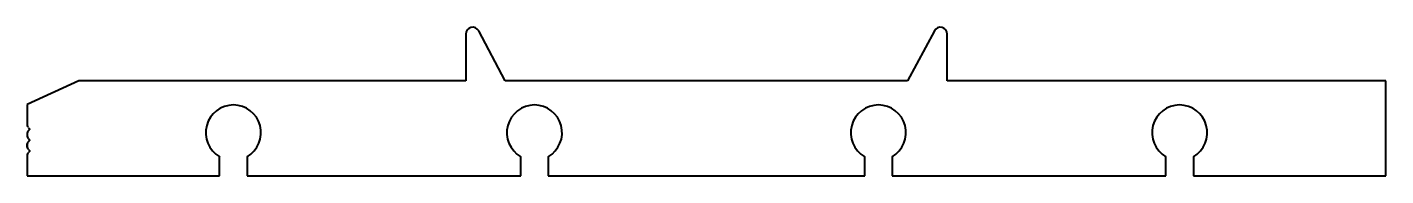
# Model space of a CAD drawing. Extents: x -62 to 63, y 2 to 16.
import ezdxf

# ---------------------------------------------------------------- set-up
doc = ezdxf.new("R2010")
doc.units = 0
doc.header["$MEASUREMENT"] = 0
doc.layers.get('0').update_dxf_attribs({"linetype": 'CONTINUOUS'})

msp = doc.modelspace()

# ---------------------------------------------------------------- linework, layer by layer
at = {"color": 7, "lineweight": 40}
for p, q in [((-21.87, 15.46), (-21.87, 11.16)), ((-18.21, 11.16), (-20.67, 15.76)), ((21.39, 15.76), (18.92, 11.16)), ((22.58, 11.16), (22.58, 15.46)), ((-57.57, 11.16), (-62.35, 8.98)), ((-21.87, 11.16), (-57.57, 11.16)), ((18.92, 11.16), (-18.21, 11.16)), ((63.07, 11.16), (22.58, 11.16)), ((63.07, 2.43), (63.07, 11.16)), ((-62.35, 8.98), (-62.35, 7.06)), ((-62.35, 6.35), (-62.35, 6.06)), ((-62.27, 6.88), (-62.1, 6.71)), ((-62.1, 6.7), (-62.27, 6.53)), ((-62.35, 5.35), (-62.35, 5.06)), ((-62.35, 5.06), (-62.35, 5.35)), ((-62.35, 5.35), (-62.35, 5.06)), ((-62.35, 5.06), (-62.35, 5.35)), ((-62.35, 5.35), (-62.35, 5.06)), ((-62.27, 5.88), (-62.1, 5.71)), ((-62.1, 5.7), (-62.27, 5.53)), ((-62.35, 4.35), (-62.35, 4.35)), ((-62.35, 4.35), (-62.35, 2.43)), ((-62.27, 4.88), (-62.1, 4.71)), ((-62.1, 4.7), (-62.27, 4.53)), ((-44.58, 2.43), (-44.58, 4.17)), ((-42.04, 4.17), (-42.04, 2.43)), ((-16.79, 2.43), (-16.79, 4.17)), ((-14.25, 4.17), (-14.25, 2.43)), ((14.96, 2.43), (14.96, 4.17)), ((17.5, 4.17), (17.5, 2.43)), ((42.76, 2.43), (42.76, 4.17)), ((45.3, 4.17), (45.3, 2.43)), ((-62.35, 2.43), (-44.58, 2.43)), ((-42.04, 2.43), (-41.02, 2.43)), ((-41.02, 2.43), (-17.8, 2.43)), ((-17.8, 2.43), (-16.79, 2.43)), ((-14.25, 2.43), (14.96, 2.43)), ((17.5, 2.43), (18.52, 2.43)), ((18.52, 2.43), (41.74, 2.43)), ((41.74, 2.43), (42.76, 2.43)), ((45.3, 2.43), (63.07, 2.43))]:
    msp.add_line(p, q, dxfattribs=at)
for centre, radius, start, end in [((-21.23, 15.46), 0.635, 28.2171, 180.0001), ((21.95, 15.46), 0.635, 359.9999, 151.7829), ((-43.31, 6.39), 2.55, 299.8356, 240.1644), ((-15.52, 6.39), 2.55, 299.8356, 240.1644), ((16.23, 6.39), 2.55, 299.8356, 240.1644), ((44.03, 6.39), 2.55, 299.8356, 240.1644), ((-62.1, 7.06), 0.25, 180, 225), ((-62.1, 6.35), 0.25, 135, 180), ((-62.11, 6.7), 0.008, 315, 45), ((-62.1, 6.06), 0.25, 180, 225), ((-62.1, 5.35), 0.25, 135, 180), ((-62.1, 5.06), 0.25, 180, 225), ((-62.11, 5.7), 0.008, 315, 45), ((-62.1, 4.35), 0.25, 135, 180), ((-62.11, 4.7), 0.008, 315, 45)]:
    msp.add_arc(centre, radius, start, end, dxfattribs=at)

doc.saveas('drawing.dxf')
